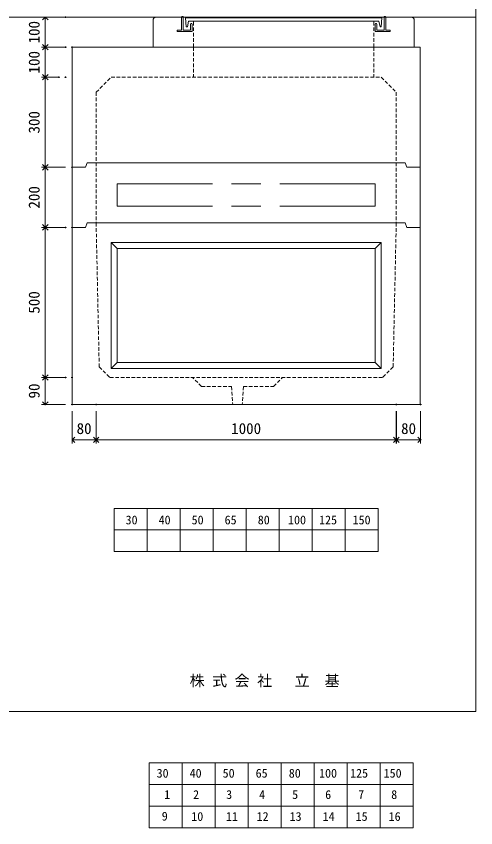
# Model space of a CAD drawing. Units: millimetres, scale not verified. Extents: x -4891 to 18489, y -2331 to 2331.
# Drawn here: x 3358 to 4889, y -2331 to 372 of the extents above; entities that cross this region are included whole.
import ezdxf
from ezdxf.enums import TextEntityAlignment as Align

# ---------------------------------------------------------------- set-up
doc = ezdxf.new("R2010")
doc.units = ezdxf.units.MM
doc.header["$LTSCALE"] = 10
doc.header["$PDMODE"] = 32
doc.header["$PDSIZE"] = 2
doc.linetypes.add('DASHED1', pattern=[1.8, 1.2, -0.6])
doc.linetypes.add('USER2', pattern=[50.8, 31.75, -6.35, 6.35, -6.35])
doc.layers.add('0-1_Defpoints', color=7, linetype='Continuous')
for name, color, linetype, lineweight in [('0-2_waku', 7, 'Continuous', 18), ('0-3_gaikei', 7, 'Continuous', 18), ('0-4_kakure', 7, 'DASHED1', 5), ('0-5_sunpou', 7, 'Continuous', 5), ('0-9_uchigawa', 6, 'Continuous', 18), ('0-B_futa', 3, 'Continuous', 18), ('0-C_GL', 4, 'Continuous', 18), ('0-E_文字１', 7, 'Continuous', 18), ('1-3_uchigawa2', 6, 'USER2', 18), ('1-5_文字２', 7, 'Continuous', 5)]:
    doc.layers.add(name, color=color, linetype=linetype, lineweight=lineweight)
doc.styles.add('ＭＳ ゴシック', font='')
doc.styles.get('ＭＳ ゴシック').set_extended_font_data('MS Gothic')

# ---------------------------------------------------------------- blocks, each defined once
blk = doc.blocks.new('_Open90')
at = {"layer": '0-5_sunpou'}
blk.add_line((0, 0), (-1, 0), dxfattribs=at)
blk.add_lwpolyline([(-0.5, 0.5), (0, 0), (-0.5, -0.5)], dxfattribs=at)
blk = doc.blocks.new('D61')
at = {"layer": '0-1_Defpoints'}
for p in [(4992.32, 1252.03), (5072.32, 1252.03), (5072.32, 1134.61)]:
    blk.add_point(p, dxfattribs=at)
at = {"layer": '0-5_sunpou'}
for p, q in [((4992.32, 1230.03), (4992.32, 1121.61)), ((5072.32, 1230.03), (5072.32, 1121.61)), ((5010.32, 1134.61), (5054.32, 1134.61))]:
    blk.add_line(p, q, dxfattribs=at)
at = {"layer": '0-5_sunpou', "xscale": 18, "yscale": 18, "rotation": 180}
blk.add_blockref('_Open90', (4992.32, 1134.61), dxfattribs=at)
at = {"layer": '0-5_sunpou', "xscale": 18, "yscale": 18}
blk.add_blockref('_Open90', (5072.32, 1134.61), dxfattribs=at)
at = {"layer": '0-5_sunpou', "style": 'ＭＳ ゴシック'}
blk.add_text('80', height=36.66, dxfattribs=at).set_placement((5007.32, 1142.61), align=Align.BOTTOM_LEFT)
blk = doc.blocks.new('D62')
at = {"layer": '0-1_Defpoints'}
for p in [(5072.32, 1252.03), (6072.32, 1252.03), (6072.32, 1134.61)]:
    blk.add_point(p, dxfattribs=at)
at = {"layer": '0-5_sunpou'}
for p, q in [((5072.32, 1230.03), (5072.32, 1121.61)), ((6072.32, 1230.03), (6072.32, 1121.61)), ((5090.32, 1134.61), (6054.32, 1134.61))]:
    blk.add_line(p, q, dxfattribs=at)
at = {"layer": '0-5_sunpou', "xscale": 18, "yscale": 18, "rotation": 180}
blk.add_blockref('_Open90', (5072.32, 1134.61), dxfattribs=at)
at = {"layer": '0-5_sunpou', "xscale": 18, "yscale": 18}
blk.add_blockref('_Open90', (6072.32, 1134.61), dxfattribs=at)
at = {"layer": '0-5_sunpou', "style": 'ＭＳ ゴシック'}
blk.add_text('1000', height=36.66, dxfattribs=at).set_placement((5522.32, 1142.61), align=Align.BOTTOM_LEFT)
blk = doc.blocks.new('D63')
at = {"layer": '0-1_Defpoints'}
for p in [(6073.45, 1252.03), (6153.45, 1252.03), (6153.45, 1134.61)]:
    blk.add_point(p, dxfattribs=at)
at = {"layer": '0-5_sunpou'}
for p, q in [((6073.45, 1230.03), (6073.45, 1121.61)), ((6153.45, 1230.03), (6153.45, 1121.61)), ((6091.45, 1134.61), (6135.45, 1134.61))]:
    blk.add_line(p, q, dxfattribs=at)
at = {"layer": '0-5_sunpou', "xscale": 18, "yscale": 18, "rotation": 180}
blk.add_blockref('_Open90', (6073.45, 1134.61), dxfattribs=at)
at = {"layer": '0-5_sunpou', "xscale": 18, "yscale": 18}
blk.add_blockref('_Open90', (6153.45, 1134.61), dxfattribs=at)
at = {"layer": '0-5_sunpou', "style": 'ＭＳ ゴシック'}
blk.add_text('80', height=36.66, dxfattribs=at).set_placement((6088.45, 1142.61), align=Align.BOTTOM_LEFT)
blk = doc.blocks.new('D64')
at = {"layer": '0-1_Defpoints'}
for p in [(4992.32, 1342.03), (4903, 1252.03), (4992.32, 1252.03)]:
    blk.add_point(p, dxfattribs=at)
at = {"layer": '0-5_sunpou'}
for p, q in [((4970.32, 1342.03), (4890, 1342.03)), ((4903, 1324.03), (4903, 1270.03)), ((4970.32, 1252.03), (4890, 1252.03))]:
    blk.add_line(p, q, dxfattribs=at)
at = {"layer": '0-5_sunpou', "xscale": 18, "yscale": 18}
for p, rotation in [((4903, 1342.03), 90), ((4903, 1252.03), 270)]:
    blk.add_blockref('_Open90', p, dxfattribs=dict(at, rotation=rotation))
at = {"layer": '0-5_sunpou', "style": 'ＭＳ ゴシック'}
blk.add_text('90', height=36.66, rotation=90, dxfattribs=at).set_placement((4895, 1272.03), align=Align.BOTTOM_LEFT)
blk = doc.blocks.new('D65')
at = {"layer": '0-1_Defpoints'}
for p in [(4992.32, 1842.03), (4903, 1342.03), (4970.32, 1342.03)]:
    blk.add_point(p, dxfattribs=at)
at = {"layer": '0-5_sunpou'}
for p, q in [((4970.32, 1842.03), (4890, 1842.03)), ((4903, 1824.03), (4903, 1360.03)), ((4948.32, 1342.03), (4890, 1342.03))]:
    blk.add_line(p, q, dxfattribs=at)
at = {"layer": '0-5_sunpou', "xscale": 18, "yscale": 18}
for p, rotation in [((4903, 1842.03), 90), ((4903, 1342.03), 270)]:
    blk.add_blockref('_Open90', p, dxfattribs=dict(at, rotation=rotation))
at = {"layer": '0-5_sunpou', "style": 'ＭＳ ゴシック'}
blk.add_text('500', height=36.66, rotation=90, dxfattribs=at).set_placement((4895, 1554.53), align=Align.BOTTOM_LEFT)
blk = doc.blocks.new('D66')
at = {"layer": '0-1_Defpoints'}
for p in [(4948.32, 2342.03), (4903, 2042.03), (4992.32, 2042.03)]:
    blk.add_point(p, dxfattribs=at)
at = {"layer": '0-5_sunpou'}
for p, q in [((4926.32, 2342.03), (4890, 2342.03)), ((4903, 2324.03), (4903, 2060.03)), ((4970.32, 2042.03), (4890, 2042.03))]:
    blk.add_line(p, q, dxfattribs=at)
at = {"layer": '0-5_sunpou', "xscale": 18, "yscale": 18}
for p, rotation in [((4903, 2342.03), 90), ((4903, 2042.03), 270)]:
    blk.add_blockref('_Open90', p, dxfattribs=dict(at, rotation=rotation))
at = {"layer": '0-5_sunpou', "style": 'ＭＳ ゴシック'}
blk.add_text('300', height=36.66, rotation=90, dxfattribs=at).set_placement((4895, 2154.53), align=Align.BOTTOM_LEFT)
blk = doc.blocks.new('D67')
at = {"layer": '0-1_Defpoints'}
for p in [(4992.32, 2042.03), (4903, 1842.03), (4970.32, 1842.03)]:
    blk.add_point(p, dxfattribs=at)
at = {"layer": '0-5_sunpou'}
for p, q in [((4970.32, 2042.03), (4890, 2042.03)), ((4903, 2024.03), (4903, 1860.03)), ((4948.32, 1842.03), (4890, 1842.03))]:
    blk.add_line(p, q, dxfattribs=at)
at = {"layer": '0-5_sunpou', "xscale": 18, "yscale": 18}
for p, rotation in [((4903, 2042.03), 90), ((4903, 1842.03), 270)]:
    blk.add_blockref('_Open90', p, dxfattribs=dict(at, rotation=rotation))
at = {"layer": '0-5_sunpou', "style": 'ＭＳ ゴシック'}
blk.add_text('200', height=36.66, rotation=90, dxfattribs=at).set_placement((4895, 1904.53), align=Align.BOTTOM_LEFT)
blk = doc.blocks.new('D48')
at = {"layer": '0-1_Defpoints'}
for p in [(4970.32, 2542.03), (4903, 2442.03), (4992.32, 2442.03)]:
    blk.add_point(p, dxfattribs=at)
at = {"layer": '0-5_sunpou'}
for p, q in [((4948.32, 2542.03), (4890, 2542.03)), ((4903, 2524.03), (4903, 2460.03)), ((4970.32, 2442.03), (4890, 2442.03))]:
    blk.add_line(p, q, dxfattribs=at)
at = {"layer": '0-5_sunpou', "xscale": 18, "yscale": 18}
for p, rotation in [((4903, 2542.03), 90), ((4903, 2442.03), 270)]:
    blk.add_blockref('_Open90', p, dxfattribs=dict(at, rotation=rotation))
at = {"layer": '0-5_sunpou', "style": 'ＭＳ ゴシック'}
blk.add_text('100', height=36.66, rotation=90, dxfattribs=at).set_placement((4895, 2454.53), align=Align.BOTTOM_LEFT)
blk = doc.blocks.new('D71')
at = {"layer": '0-1_Defpoints'}
for p in [(4970.32, 2442.03), (4903, 2342.03), (4970.32, 2342.03)]:
    blk.add_point(p, dxfattribs=at)
at = {"layer": '0-5_sunpou'}
for p, q in [((4948.32, 2442.03), (4890, 2442.03)), ((4903, 2424.03), (4903, 2360.03)), ((4948.32, 2342.03), (4890, 2342.03))]:
    blk.add_line(p, q, dxfattribs=at)
at = {"layer": '0-5_sunpou', "xscale": 18, "yscale": 18}
for p, rotation in [((4903, 2442.03), 90), ((4903, 2342.03), 270)]:
    blk.add_blockref('_Open90', p, dxfattribs=dict(at, rotation=rotation))
at = {"layer": '0-5_sunpou', "style": 'ＭＳ ゴシック'}
blk.add_text('100', height=36.66, rotation=90, dxfattribs=at).set_placement((4895, 2354.53), align=Align.BOTTOM_LEFT)

msp = doc.modelspace()

# ---------------------------------------------------------------- linework, layer by layer
at = {"layer": '0-2_waku'}
for p, q in [((4889.22, 2331.06), (4889.22, -1943.94)), ((3684.22, -1267.28), (3684.22, -1411.28)), ((3684.22, -1267.28), (3684.22, -1411.28)), ((3684.22, -1267.28), (3684.22, -1411.28)), ((3684.22, -1267.28), (3684.22, -1411.28)), ((3684.22, -1267.28), (4564.22, -1267.28)), ((3794.22, -1267.28), (3794.22, -1411.28)), ((3904.22, -1267.28), (3904.22, -1411.28)), ((3904.22, -1267.28), (3904.22, -1411.28)), ((4014.22, -1267.28), (4014.22, -1411.28)), ((4124.22, -1267.28), (4124.22, -1411.28)), ((4234.22, -1267.28), (4234.22, -1411.28)), ((4344.22, -1267.28), (4344.22, -1411.28)), ((4454.22, -1267.28), (4454.22, -1411.28)), ((4564.22, -1267.28), (4564.22, -1411.28)), ((3684.22, -1339.28), (4564.22, -1339.28)), ((3684.22, -1411.28), (4564.22, -1411.28)), ((-1230.78, -1943.94), (4889.22, -1943.94))]:
    msp.add_line(p, q, dxfattribs=at)
msp.add_lwpolyline([(-1230.78, 2331.06), (-1230.78, -1943.94), (4889.22, -1943.94)], dxfattribs=at)
at = {"layer": '0-3_gaikei'}
for p, q in [((3814.22, 268.72), (3814.22, 358.72)), ((3824.22, 368.72), (3909.21, 368.72)), ((4589.22, 368.72), (4674.22, 368.72)), ((4684.22, 268.72), (4684.22, 358.72)), ((3544.22, 268.72), (4704.22, 268.72)), ((3544.22, 268.72), (4704.22, 268.72)), ((3544.22, 268.72), (3544.22, -921.28)), ((3814.22, 268.72), (3924.22, 268.72)), ((3814.22, 268.72), (3924.22, 268.72)), ((3814.22, 268.72), (3924.22, 268.72)), ((3814.22, 268.72), (3924.22, 268.72)), ((3814.22, 268.72), (3924.22, 268.72)), ((3814.22, 268.72), (3924.22, 268.72)), ((3849.22, 268.72), (4649.22, 268.72)), ((3849.22, 268.72), (4649.22, 268.72)), ((3849.22, 268.72), (4649.22, 268.72)), ((3849.22, 268.72), (4649.22, 268.72)), ((4684.22, 268.72), (4574.22, 268.72)), ((4684.22, 268.72), (4574.22, 268.72)), ((4684.22, 268.72), (4574.22, 268.72)), ((4684.22, 268.72), (4574.22, 268.72)), ((4684.22, 268.72), (4574.22, 268.72)), ((4684.22, 268.72), (4574.22, 268.72)), ((4684.22, 268.72), (4574.22, 268.72)), ((4684.22, 268.72), (4574.22, 268.72)), ((4704.22, 268.72), (4704.22, -921.28)), ((3589.22, -131.28), (3544.22, -131.28)), ((3589.22, -131.28), (3544.22, -131.28)), ((3594.22, -116.28), (3589.22, -131.28)), ((4124.22, -116.28), (3594.22, -116.28)), ((4654.22, -116.28), (4124.22, -116.28)), ((4654.22, -116.28), (4659.22, -131.28)), ((4704.22, -131.28), (4659.22, -131.28)), ((4679.22, -131.28), (4704.22, -131.28)), ((4679.22, -131.28), (4704.22, -131.28)), ((3594.22, -316.28), (3589.22, -331.28)), ((4124.22, -316.28), (3594.22, -316.28)), ((4654.22, -316.28), (4124.22, -316.28)), ((4654.22, -316.28), (4659.22, -331.28)), ((3544.22, -331.28), (3544.22, -921.28)), ((3589.22, -331.28), (3544.22, -331.28)), ((3589.22, -331.28), (3544.22, -331.28)), ((4704.22, -331.28), (4659.22, -331.28)), ((4679.22, -331.28), (4704.22, -331.28)), ((4679.22, -331.28), (4704.22, -331.28))]:
    msp.add_line(p, q, dxfattribs=at)
msp.add_lwpolyline([(3544.22, -921.28), (4704.22, -921.28), (4704.22, -331.28)], dxfattribs=at)
for centre, radius, start, end in [((3823.64, 359.3), 9.44, 86.47383, 183.52617), ((4674.55, 359.05), 9.68, 358.04251, 91.95749)]:
    msp.add_arc(centre, radius, start, end, dxfattribs=at)
at = {"layer": '0-4_kakure'}
for p, q in [((3949.22, 268.72), (3949.22, 355.22)), ((4549.22, 268.72), (4549.22, 355.22)), ((3949.22, 268.72), (3949.22, 168.72)), ((4549.22, 268.72), (4549.22, 168.72)), ((3624.22, 118.72), (3674.22, 168.72)), ((3624.22, 118.72), (3674.22, 168.72)), ((3674.22, 168.72), (4574.22, 168.72)), ((4574.22, 168.72), (4624.22, 118.72)), ((4574.22, 168.72), (4624.22, 118.72)), ((3624.22, 118.72), (3624.22, -316.28)), ((4624.22, 118.72), (4624.22, -316.28)), ((3634.54, -796.28), (3624.22, -316.28)), ((3634.54, -796.28), (3624.22, -316.28)), ((4624.22, -316.28), (4613.89, -796.28)), ((3634.54, -796.28), (3670.3, -831.28)), ((4613.89, -796.28), (4578.13, -831.28)), ((3670.3, -831.28), (4124.22, -831.28)), ((3975.3, -861.28), (3945.3, -831.28)), ((4578.13, -831.28), (4124.22, -831.28)), ((4215.3, -861.28), (4245.3, -831.28)), ((3975.3, -861.28), (4075.3, -861.28)), ((4075.3, -861.28), (4079.3, -921.28)), ((4115.3, -861.28), (4111.3, -921.28)), ((4115.3, -861.28), (4215.3, -861.28))]:
    msp.add_line(p, q, dxfattribs=at)
at = {"layer": '0-9_uchigawa'}
for p, q in [((3674.22, -381.28), (3694.22, -401.28)), ((3674.22, -801.28), (3674.22, -381.28)), ((3694.22, -401.28), (4124.22, -401.28)), ((3694.22, -781.28), (3694.22, -401.28)), ((4554.22, -781.28), (4554.22, -401.28)), ((4574.22, -801.28), (4574.22, -381.28)), ((3674.22, -801.28), (3694.22, -781.28)), ((3694.22, -781.28), (4554.22, -781.28)), ((4574.22, -801.28), (4554.22, -781.28)), ((3674.22, -801.28), (4574.22, -801.28))]:
    msp.add_line(p, q, dxfattribs=at)
for points in [[(3674.22, -381.28), (4124.22, -381.28), (4574.22, -381.28)], [(4124.22, -401.28), (4554.22, -401.28), (4574.22, -381.28)]]:
    msp.add_lwpolyline(points, dxfattribs=at)
at = {"layer": '0-B_futa'}
for p, q in [((3909.21, 368.72), (3909.21, 325.72)), ((3911.21, 370.72), (3914.21, 370.72)), ((3914.21, 370.72), (3914.21, 325.72)), ((3922.03, 366.22), (4576.36, 366.22)), ((3922.03, 366.22), (3924.52, 336.22)), ((3932.55, 355.22), (3928.23, 336.22)), ((3932.55, 355.22), (4565.88, 355.22)), ((4565.88, 355.22), (4570.2, 336.22)), ((4576.36, 366.22), (4574.11, 336.22)), ((4584.22, 370.72), (4584.22, 325.72)), ((4584.22, 370.72), (4587.22, 370.72)), ((4589.22, 368.72), (4589.22, 325.72)), ((3896.21, 325.72), (3909.21, 325.72)), ((3914.21, 325.72), (3939.21, 325.72)), ((3924.52, 336.22), (3928.23, 336.22)), ((3939.21, 345.72), (3939.21, 325.72)), ((3941.21, 347.72), (3942.21, 347.72)), ((3944.21, 345.72), (3944.21, 320.72)), ((4554.22, 345.72), (4554.22, 320.72)), ((4557.22, 347.72), (4556.22, 347.72)), ((4559.22, 345.72), (4559.22, 325.72)), ((4584.22, 325.72), (4559.22, 325.72)), ((4574.11, 336.22), (4570.2, 336.22)), ((4602.22, 325.72), (4589.22, 325.72)), ((3894.21, 323.72), (3894.21, 322.72)), ((3944.21, 320.72), (3896.21, 320.72)), ((4554.22, 320.72), (4602.22, 320.72)), ((4604.22, 323.72), (4604.22, 322.72))]:
    msp.add_line(p, q, dxfattribs=at)
for centre, start, end in [((3911.21, 368.72), 90, 180), ((4587.22, 368.72), 0, 90), ((3896.21, 323.72), 90, 180), ((3941.21, 345.72), 90, 180), ((3942.21, 345.72), 0, 90), ((4556.22, 345.72), 90, 180), ((4557.22, 345.72), 0, 90), ((4602.22, 323.72), 0, 90), ((3896.21, 322.72), 180, 270), ((4602.22, 322.72), 270, 0)]:
    msp.add_arc(centre, 2, start, end, dxfattribs=at)
at = {"layer": '0-C_GL'}
msp.add_line((-1230.78, 368.72), (4889.22, 368.72), dxfattribs=at)
at = {"layer": '1-3_uchigawa2'}
for p, q in [((3694.22, -186.28), (4124.22, -186.28)), ((3694.22, -186.28), (3694.22, -261.28)), ((4554.22, -186.28), (4124.22, -186.28)), ((4554.22, -186.28), (4554.22, -261.28)), ((3694.22, -261.28), (4124.22, -261.28)), ((4554.22, -261.28), (4124.22, -261.28))]:
    msp.add_line(p, q, dxfattribs=at)
at = {"layer": '1-5_文字２'}
for p, q in [((3800.65, -2115.12), (3800.65, -2259.12)), ((3800.65, -2115.12), (3800.65, -2259.12)), ((3800.65, -2115.12), (3800.65, -2259.12)), ((3800.65, -2115.12), (3800.65, -2259.12)), ((3800.65, -2115.12), (4680.65, -2115.12)), ((3800.65, -2115.12), (3800.65, -2259.12)), ((3800.65, -2115.12), (3800.65, -2259.12)), ((3800.65, -2115.12), (3800.65, -2259.12)), ((3800.65, -2115.12), (3800.65, -2259.12)), ((3800.65, -2115.12), (4680.65, -2115.12)), ((3910.65, -2115.12), (3910.65, -2259.12)), ((3910.65, -2115.12), (3910.65, -2259.12)), ((4020.65, -2115.12), (4020.65, -2259.12)), ((4020.65, -2115.12), (4020.65, -2259.12)), ((4020.65, -2115.12), (4020.65, -2259.12)), ((4020.65, -2115.12), (4020.65, -2259.12)), ((4130.65, -2115.12), (4130.65, -2259.12)), ((4130.65, -2115.12), (4130.65, -2259.12)), ((4240.65, -2115.12), (4240.65, -2259.12)), ((4240.65, -2115.12), (4240.65, -2259.12)), ((4350.65, -2115.12), (4350.65, -2259.12)), ((4350.65, -2115.12), (4350.65, -2259.12)), ((4460.65, -2115.12), (4460.65, -2259.12)), ((4460.65, -2115.12), (4460.65, -2259.12)), ((4570.65, -2115.12), (4570.65, -2259.12)), ((4570.65, -2115.12), (4570.65, -2259.12)), ((4680.65, -2115.12), (4680.65, -2259.12)), ((4680.65, -2115.12), (4680.65, -2259.12)), ((3800.65, -2187.12), (4680.65, -2187.12)), ((3800.65, -2187.12), (4680.65, -2187.12)), ((3800.65, -2259.12), (4680.65, -2259.12)), ((3800.65, -2259.12), (4680.65, -2259.12)), ((3800.65, -2259.12), (3800.65, -2331.12)), ((3800.65, -2259.12), (3800.65, -2331.12)), ((3800.65, -2259.12), (3800.65, -2331.12)), ((3800.65, -2259.12), (3800.65, -2331.12)), ((3800.65, -2259.12), (4680.65, -2259.12)), ((3800.65, -2259.12), (3800.65, -2331.12)), ((3800.65, -2259.12), (3800.65, -2331.12)), ((3800.65, -2259.12), (3800.65, -2331.12)), ((3800.65, -2259.12), (3800.65, -2331.12)), ((3800.65, -2259.12), (4680.65, -2259.12)), ((3910.65, -2259.12), (3910.65, -2331.12)), ((3910.65, -2259.12), (3910.65, -2331.12)), ((4020.65, -2259.12), (4020.65, -2331.12)), ((4020.65, -2259.12), (4020.65, -2331.12)), ((4020.65, -2259.12), (4020.65, -2331.12)), ((4020.65, -2259.12), (4020.65, -2331.12)), ((4130.65, -2259.12), (4130.65, -2331.12)), ((4130.65, -2259.12), (4130.65, -2331.12)), ((4240.65, -2259.12), (4240.65, -2331.12)), ((4240.65, -2259.12), (4240.65, -2331.12)), ((4350.65, -2259.12), (4350.65, -2331.12)), ((4350.65, -2259.12), (4350.65, -2331.12)), ((4460.65, -2259.12), (4460.65, -2331.12)), ((4460.65, -2259.12), (4460.65, -2331.12)), ((4570.65, -2259.12), (4570.65, -2331.12)), ((4570.65, -2259.12), (4570.65, -2331.12)), ((4680.65, -2259.12), (4680.65, -2331.12)), ((4680.65, -2259.12), (4680.65, -2331.12)), ((3800.65, -2331.12), (4680.65, -2331.12)), ((3800.65, -2331.12), (4680.65, -2331.12))]:
    msp.add_line(p, q, dxfattribs=at)

# ---------------------------------------------------------------- block references
at = {"layer": '0-5_sunpou'}
for name in ['D48', 'D71', 'D66', 'D67', 'D65', 'D64', 'D61', 'D62', 'D63']:
    msp.add_blockref(name, (-1448.1, -2173.31), dxfattribs=at)

# ---------------------------------------------------------------- texts
at = {"layer": '0-E_文字１', "style": 'ＭＳ ゴシック'}
for s, height, p in [('30', 29.33, (3722.45, -1329.32)), ('40', 29.33, (3832.45, -1329.32)), ('50', 29.33, (3942.45, -1329.32)), ('65', 29.33, (4052.45, -1329.32)), ('80', 29.33, (4162.86, -1329.32)), ('100', 29.33, (4263.73, -1329.32)), ('125', 29.33, (4367.12, -1329.32)), ('150', 29.33, (4478.88, -1329.32)), ('株 式 会 社 \u3000立\u3000基', 36.66, (3935.75, -1870.3))]:
    msp.add_text(s, height=height, dxfattribs=at).set_placement(p, align=Align.BOTTOM_LEFT)
at = {"layer": '1-5_文字２', "style": 'ＭＳ ゴシック'}
for s, p in [('30', (3825.8, -2172.94)), ('30', (3825.8, -2172.94)), ('40', (3935.8, -2172.94)), ('40', (3935.8, -2172.94)), ('50', (4045.8, -2172.94)), ('50', (4045.8, -2172.94)), ('65', (4155.8, -2172.94)), ('65', (4155.8, -2172.94)), ('80', (4266.21, -2172.94)), ('80', (4266.21, -2172.94)), ('100', (4367.09, -2172.94)), ('100', (4367.09, -2172.94)), ('125', (4470.47, -2172.94)), ('125', (4470.47, -2172.94)), ('150', (4582.24, -2172.94)), ('150', (4582.24, -2172.94)), ('1', (3850.95, -2243.97)), ('2', (3947.39, -2243.97)), ('3', (4057.39, -2243.97)), ('4', (4167.39, -2243.97)), ('5', (4277.39, -2243.97)), ('6', (4387.39, -2243.97)), ('7', (4497.39, -2243.97)), ('8', (4607.39, -2243.97)), ('9', (3842.88, -2315.97)), ('10', (3941.3, -2316.94)), ('11', (4056.8, -2316.94)), ('12', (4159.01, -2316.94)), ('13', (4269.01, -2316.94)), ('14', (4379.01, -2316.94)), ('15', (4489.01, -2316.94)), ('16', (4599.01, -2316.94))]:
    msp.add_text(s, height=29.33, dxfattribs=at).set_placement(p, align=Align.BOTTOM_LEFT)

doc.saveas('drawing.dxf')
